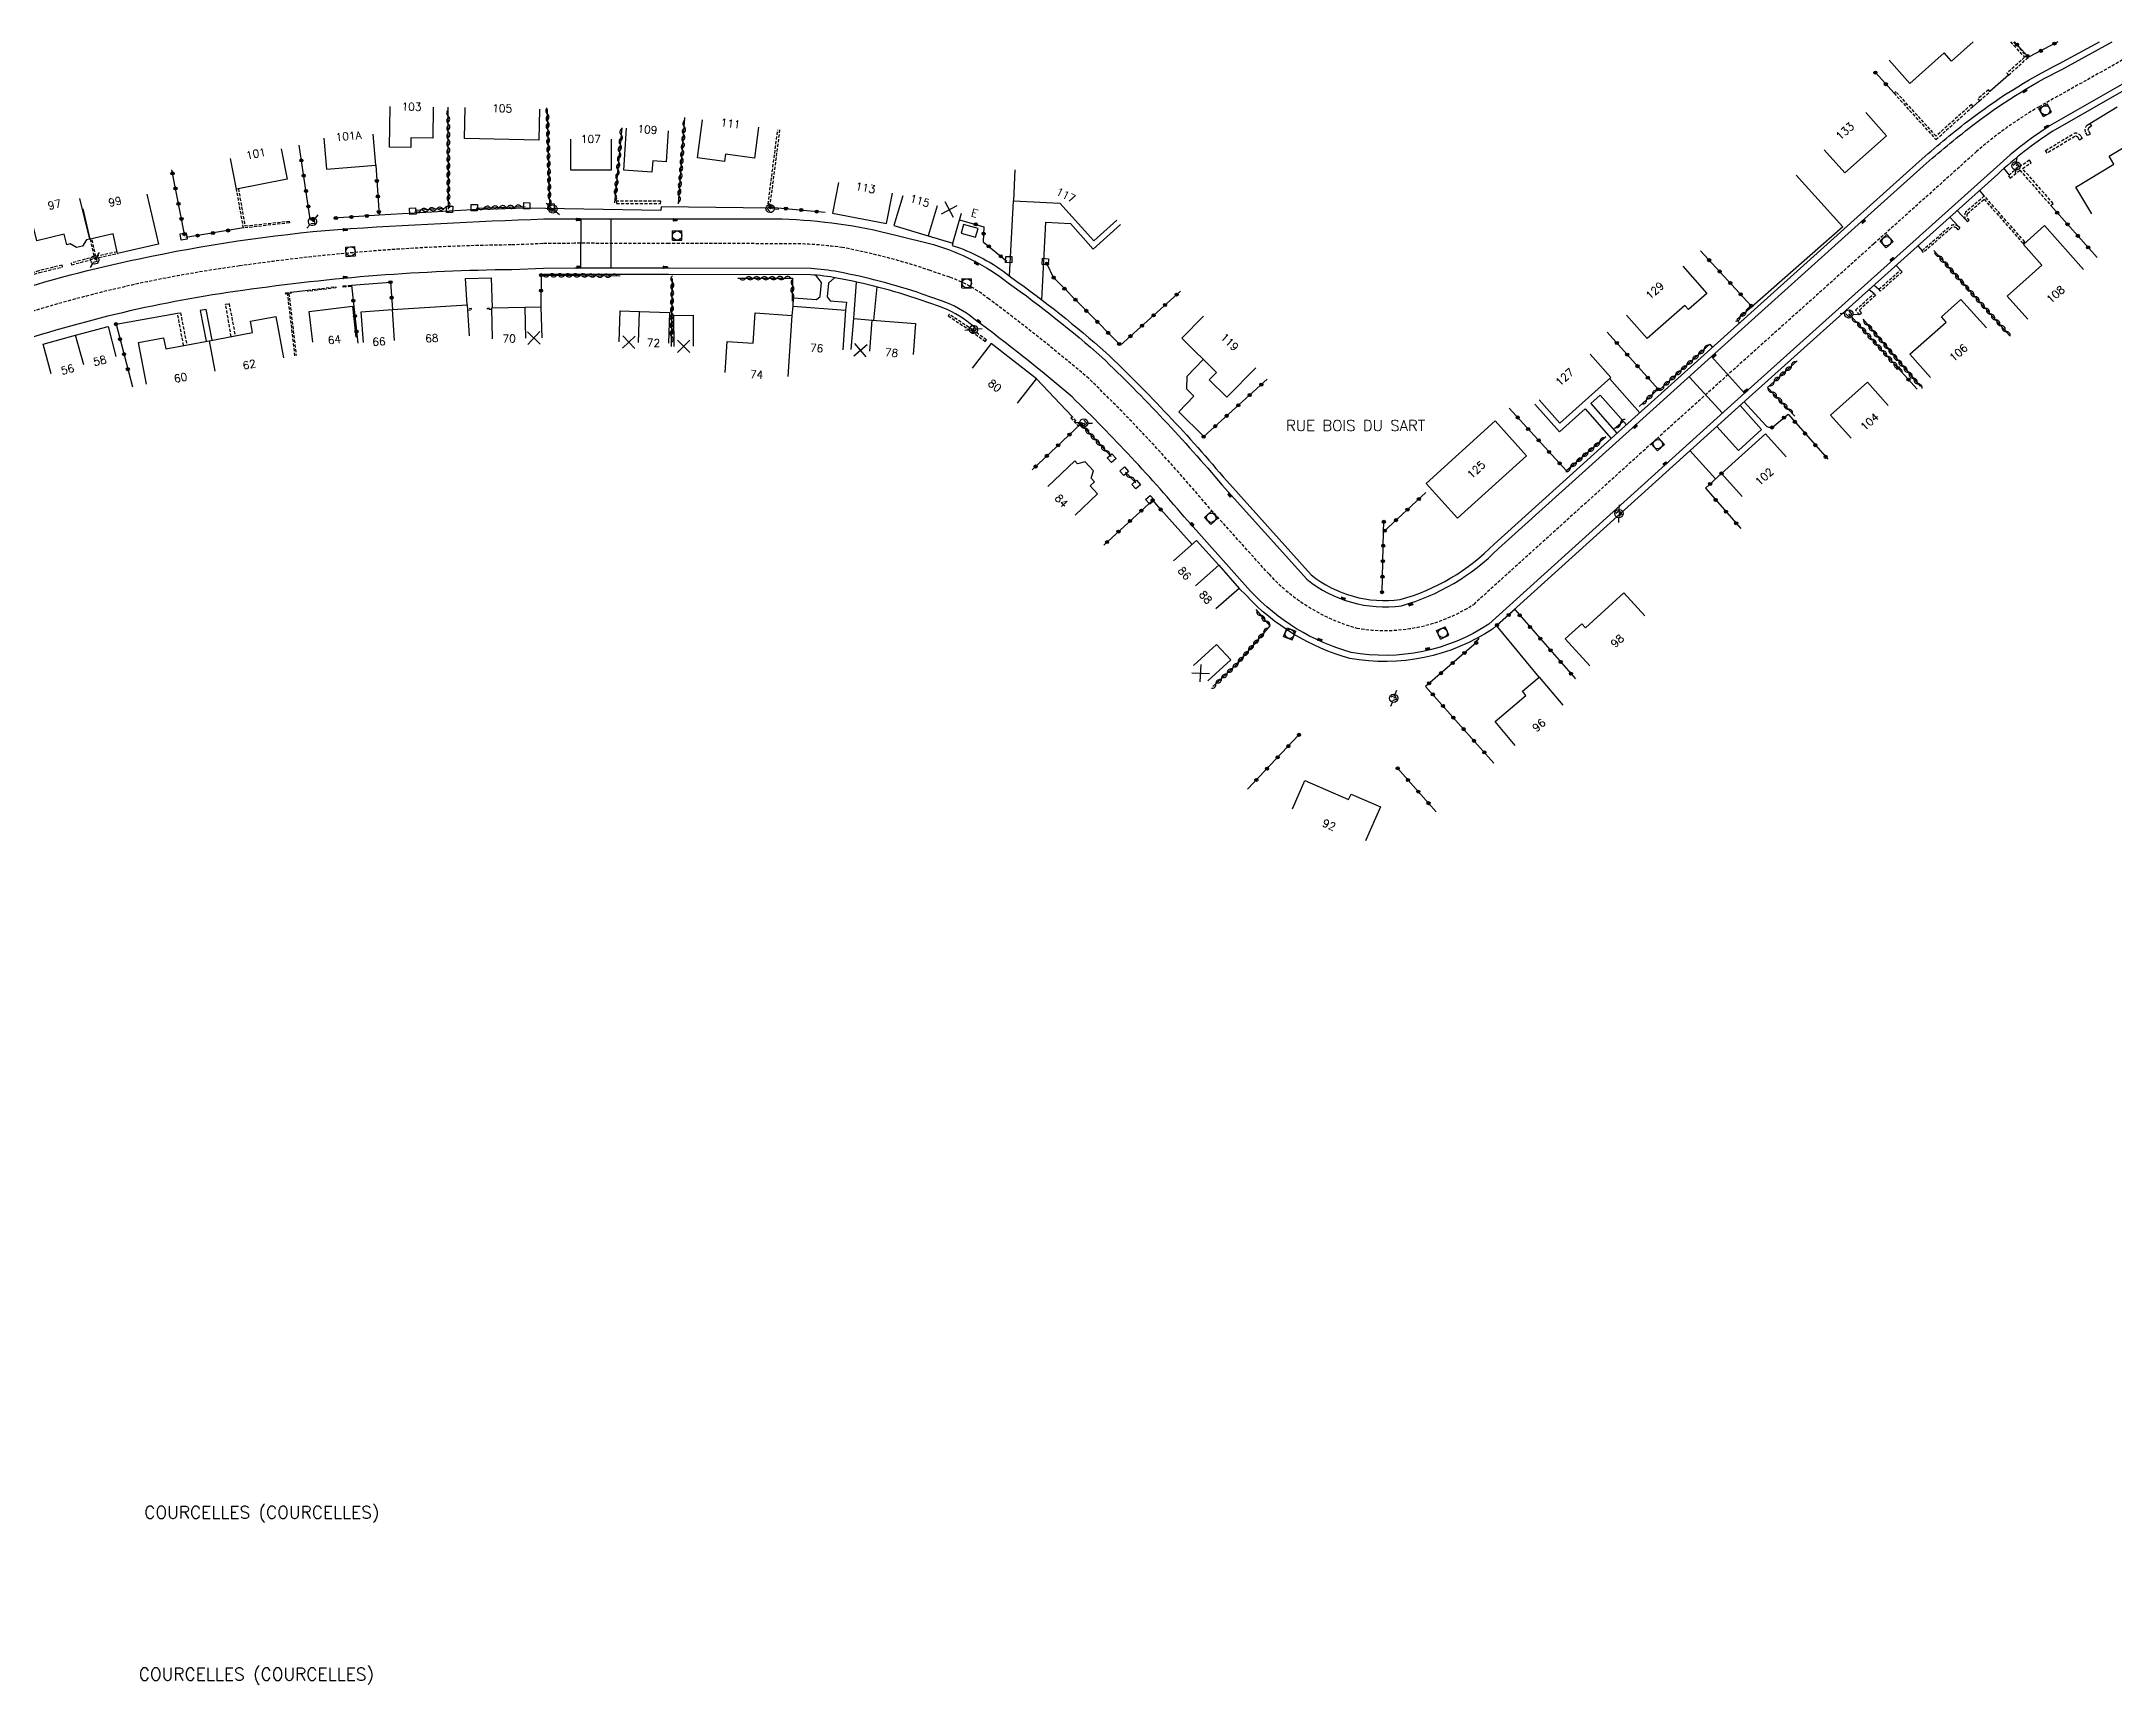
# Model space of a CAD drawing. Header units: millimetres. Extents: x 150999 to 152000, y 125999 to 127001.
# Drawn here: x 151497.7 to 151831.9, y 126735.2 to 127000.1 of the extents above; entities that cross this region are included whole.
import ezdxf
from ezdxf.enums import TextEntityAlignment as Align

# ---------------------------------------------------------------- set-up
doc = ezdxf.new("R2010")
doc.units = ezdxf.units.MM
doc.linetypes.add('DASHED', pattern=[0.75, 0.5, -0.25])
doc.layers.get('0').update_dxf_attribs({"linetype": 'CONTINUOUS'})
for name, color, linetype in [('W0001', 6, 'DASHED'), ('W0008', 7, 'CONTINUOUS'), ('W0100', 7, 'CONTINUOUS'), ('W0112', 1, 'DASHED'), ('W0310', 3, 'CONTINUOUS'), ('W0322', 7, 'CONTINUOUS'), ('W0330', 7, 'CONTINUOUS'), ('W0334', 7, 'CONTINUOUS'), ('W0400', 7, 'CONTINUOUS'), ('W0420', 7, 'CONTINUOUS'), ('W0471', 7, 'CONTINUOUS'), ('W0980', 7, 'CONTINUOUS'), ('W0984', 7, 'CONTINUOUS'), ('W0989', 7, 'CONTINUOUS'), ('W0991', 7, 'CONTINUOUS'), ('W1102', 7, 'CONTINUOUS')]:
    doc.layers.add(name, color=color, linetype=linetype)
doc.styles.get("Standard").update_dxf_attribs({"font": 'romans.shx', "width": 0.85})

# ---------------------------------------------------------------- blocks, each defined once
blk = doc.blocks.new('t310o')
at = {"color": 0, "linetype": 'Continuous'}
for centre, start, end in [((-0.5, 0.38), 216.8699, 323.1304), ((0.5, -0.37), 36.8699, 143.1303)]:
    blk.add_arc(centre, 0.625, start, end, dxfattribs=at)
blk = doc.blocks.new('t322o')
at = {"color": 0, "linetype": 'Continuous'}
for radius in [0.25, 0.15]:
    blk.add_circle((0, 0), radius, dxfattribs=at)
blk = doc.blocks.new('t991o')
at = {"color": 0, "linetype": 'Continuous'}
for p, q in [((-1, 1), (1, -1)), ((-1, -1), (1, 1))]:
    blk.add_line(p, q, dxfattribs=at)
blk = doc.blocks.new('T471')
for p, q in [((-0.333334, 0.333334), (-0.333334, -0.333334)), ((-0.333334, 0.333334), (0.333334, 0.333334)), ((-0.333334, 0), (0, 0)), ((0.500001, 0.500001), (1.000002, 1.000002)), ((-0.500001, -0.500001), (-1.000002, -1.000002)), ((-0.333334, -0.333334), (0.333334, -0.333334))]:
    blk.add_line(p, q)
blk.add_ellipse((0, 0), major_axis=(0.471405, 0.471405), ratio=1, start_param=5.4977871438, end_param=11.780972451)
blk = doc.blocks.new('t112o')
at = {"color": 0, "linetype": 'Continuous'}
for p, q in [((-0.5, 0.5), (0.5, 0.5)), ((-0.5, -0.5), (-0.5, 0.5)), ((0.5, 0.5), (0.5, -0.5)), ((0.5, -0.5), (-0.5, -0.5))]:
    blk.add_line(p, q, dxfattribs=at)
blk = doc.blocks.new('T420')
for p, q in [((0.75, 0.75), (-0.75, 0.75)), ((-0.75, 0.75), (-0.75, -0.75)), ((0.75, 0.75), (0.75, -0.75)), ((0.75, -0.75), (-0.75, -0.75))]:
    blk.add_line(p, q)
blk.add_ellipse((0, 0), major_axis=(-0.53, 0.53), ratio=1, start_param=3.926991, end_param=10.210176)
blk = doc.blocks.new('T400')
for p, q in [((-0.15, 0.3), (0.15, 0.3)), ((-0.15, -0.25), (-0.15, 0.3)), ((-0.15, 0.15), (0.15, 0.15)), ((-0.15, 0), (0.15, 0)), ((0.15, 0.3), (0.15, -0.25)), ((-0.15, -0.15), (0.15, -0.15)), ((-0.15, -0.25), (-0.15, -0.3)), ((-0.15, -0.3), (0.15, -0.3)), ((0.15, -0.3), (0.15, -0.25))]:
    blk.add_line(p, q)

msp = doc.modelspace()

# ---------------------------------------------------------------- linework, layer by layer
at = {"layer": 'W0001'}
msp.add_lwpolyline([(151838.43, 127000), (151819.73, 126989.54, 0.047517), (151809.66, 126982.32), (151793.1, 126967.44), (151769.6, 126946.37), (151756.21, 126934.31), (151728.58, 126909.32, -0.187767), (151709.72, 126905.49, -0.136894), (151695.59, 126914.17), (151685.5, 126925.4, 0.026006), (151666.54, 126945.71, 0.01681), (151650.48, 126958.52, 0.08415), (151644.12, 126962.05), (151640.97, 126963.13, 0.03589), (151626.86, 126966.84, 0.038972), (151617.11, 126967.45), (151598.84, 126967.51), (151583.66, 126967.52), (151578.52, 126967.47), (151573.45, 126967.26, 0.033685), (151529.63, 126963.87, 0.048568), (151490.51, 126954.69, 0.025029)], format="xyb", dxfattribs=at)
at = {"layer": 'W0008'}
for points in [[(151470.25, 126951.06, -0.053898), (151513.45, 126965.04, -0.031349), (151545.47, 126969.77, -0.007456), (151578.69, 126971.45), (151600.42, 126971.47), (151617.12, 126971.44, -0.054525), (151635.21, 126968.9), (151641.49, 126967.31, -0.094846), (151653.55, 126961.15, -0.026796), (151668.62, 126949.18, -0.027607), (151688.02, 126928.56), (151701.7, 126913.37, 0.206431), (151716.95, 126909.11, 0.131261), (151732.56, 126918.32), (151753.62, 126937.3), (151766.94, 126949.28), (151790.55, 126970.53), (151801.04, 126979.98, -0.01546), (151808.85, 126986.41, -0.048499), (151823.4, 126995.56), (151831.53, 127000)], [(151845.09, 127000), (151821.42, 126986.44, 0.04734), (151812.37, 126979.38), (151795.77, 126964.46), (151772.28, 126943.4), (151758.9, 126931.34), (151731.03, 126906.14, -0.192491), (151708.83, 126901.58, -0.138708), (151692.63, 126911.47), (151682.48, 126922.77, 0.025951), (151663.85, 126942.75, 0.016771), (151648.03, 126955.35, 0.084834), (151642.81, 126958.27), (151639.68, 126959.34, 0.03589), (151626.13, 126962.91, 0.032369), (151621.71, 126963.44), (151598.84, 126963.51), (151583.67, 126963.52), (151578.63, 126963.48), (151573.55, 126963.26, 0.033753), (151530.18, 126959.91, 0.048595), (151491.8, 126950.9, 0.024908)]]:
    msp.add_lwpolyline(points, format="xyb", dxfattribs=at)
at = {"layer": 'W0100'}
for points in [[(151809.09, 127000), (151805.62, 126996.89), (151804.41, 126998.24), (151798.91, 126993.3), (151795.56, 126997.02)], [(151560.86, 126989.49), (151560.8, 126984.49), (151557.27, 126984.53), (151557.25, 126982.97), (151553.82, 126983.02), (151553.9, 126989.57)], [(151577.98, 126989.15), (151577.88, 126984.15), (151565.9, 126984.4), (151566.01, 126989.4)], [(151613.32, 126986.23), (151612.67, 126981.27), (151607.97, 126981.89), (151607.82, 126980.72), (151603.45, 126981.29), (151604.26, 126987.43)], [(151791.79, 126988.59), (151795.13, 126984.87), (151788.41, 126978.86), (151785.08, 126982.58)], [(151589.53, 126984.32), (151589.53, 126979.32), (151583.04, 126979.32), (151583.04, 126984.32)], [(151598.76, 126985.63), (151598.43, 126980.64), (151596.24, 126980.79), (151596.12, 126979.01), (151591.59, 126979.31), (151592.04, 126986.08)], [(151828.24, 126972.28), (151825.64, 126976.56), (151831.78, 126980.29), (151831.01, 126981.55), (151835.48, 126984.27), (151838.85, 126978.73)], [(151536.34, 126982.76), (151537.3, 126977.85), (151529.15, 126976.27), (151528.2, 126981.18)], [(151626.2, 126977.31), (151625.24, 126972.4), (151633.95, 126970.71), (151634.91, 126975.62)], [(151654.64, 126979.35), (151654.39, 126974.36), (151661.85, 126973.99), (151667.33, 126967.91), (151671.04, 126971.25)], [(151503.84, 126974.76), (151505.47, 126968.21), (151504.98, 126968.09), (151504.35, 126967.05), (151503.35, 126966.83), (151502.32, 126967.43), (151501.8, 126967.3), (151501.38, 126969), (151496.97, 126967.91), (151495.77, 126972.76)], [(151514.72, 126975.43), (151516.57, 126967.38), (151509.97, 126965.87), (151509.27, 126969.05), (151505.55, 126968.19), (151504.43, 126973.07)], [(151636.54, 126975.2), (151635.1, 126970.41), (151640.64, 126968.75), (151644.62, 126967.57), (151646.04, 126972.37)], [(151817.9, 126955.28), (151814.57, 126959.02), (151820.17, 126964), (151817.19, 126967.35), (151820.59, 126970.37), (151826.89, 126963.28)], [(151762.3, 126963.85), (151766.15, 126959.42), (151763.2, 126956.85), (151762.63, 126957.5), (151756.53, 126952.18), (151753.24, 126955.95)], [(151541.47, 126951.58), (151540.88, 126956.55), (151547.83, 126957.37), (151548.41, 126952.4)], [(151549.61, 126951.51), (151549.27, 126956.5), (151554.28, 126956.84), (151566.34, 126957.61), (151566.66, 126952.62)], [(151570.4, 126952.12), (151570.31, 126957.12), (151575.69, 126957.22), (151578.2, 126957.3), (151578.35, 126952.3)], [(151590.86, 126951.64), (151591.01, 126956.64), (151594.11, 126956.55), (151598.93, 126956.39), (151598.77, 126951.4)], [(151607.92, 126946.71), (151608.25, 126951.69), (151612.42, 126951.42), (151612.74, 126956.29), (151618.75, 126955.89), (151618.86, 126957.38), (151627.33, 126956.72), (151626.91, 126950.34)], [(151802.23, 126945.89), (151798.91, 126949.63), (151804.75, 126954.81), (151803.97, 126955.68), (151807.13, 126958.49), (151811.23, 126953.88)], [(151499.29, 126946.47), (151497.96, 126951.29), (151503.2, 126952.74), (151508.44, 126954.11), (151509.71, 126949.28)], [(151514.62, 126944.8), (151513.33, 126951.51), (151517.39, 126952.29), (151517.74, 126950.49), (151524.72, 126951.82), (151531.74, 126953.17), (151531.4, 126954.95), (151535.47, 126955.73), (151536.75, 126949.04)], [(151599.69, 126950.91), (151599.66, 126955.91), (151602.76, 126955.92), (151602.78, 126950.92)], [(151628.26, 126950.4), (151628.66, 126955.38), (151631.64, 126955.15), (151638.63, 126954.58), (151638.23, 126949.6)], [(151685.05, 126955.77), (151681.53, 126952.21), (151687.13, 126946.68), (151685.97, 126945.51), (151688.78, 126942.73), (151693.45, 126947.46)], [(151655.03, 126941.73), (151658.11, 126945.67), (151650.82, 126951.36), (151647.75, 126947.42)], [(151747.34, 126949.63), (151750.68, 126945.91), (151742.48, 126938.55), (151739.14, 126942.27)], [(151789.43, 126936.09), (151786.1, 126939.82), (151792.04, 126945.13), (151795.37, 126941.4)], [(151771.88, 126926.72), (151768.53, 126930.44), (151775.61, 126936.82), (151778.96, 126933.11)], [(151664.33, 126923.7), (151667.96, 126927.14), (151666.74, 126928.43), (151667.44, 126929.1), (151666.9, 126929.66), (151667.3, 126930.85), (151665.98, 126932.3), (151664.7, 126931.99), (151664.27, 126932.44), (151659.94, 126928.33)], [(151680.18, 126916.32), (151683.92, 126919.64), (151687.48, 126915.63), (151690.76, 126911.9), (151687.01, 126908.59)], [(151747.3, 126899.4), (151743.33, 126903.77), (151746.01, 126906.21), (151746.62, 126905.54), (151752.81, 126911.17), (151756.17, 126907.47)], [(151683.44, 126899.49), (151687.13, 126902.86), (151689.42, 126900.36), (151685.73, 126896.98)], [(151735.25, 126886.6), (151732.03, 126890.42), (151737, 126894.63), (151736.43, 126895.31), (151739.13, 126897.58), (151742.93, 126893.09)], [(151699.37, 126876.35), (151701.38, 126880.93), (151708.42, 126877.85), (151708.82, 126878.75), (151713.57, 126876.67), (151711.17, 126871.19)]]:
    msp.add_lwpolyline(points, dxfattribs=at)
at = {"layer": 'W0100', "flags": 128}
msp.add_lwpolyline([(151543.22, 126984.47), (151543.64, 126979.48), (151551.61, 126980.14), (151551.2, 126985.13)], dxfattribs=at)
at = {"layer": 'W0100'}
for points in [[(151645.95, 126969.16), (151648.3, 126968.49), (151648.71, 126969.91), (151646.36, 126970.58)], [(151737.07, 126933.28), (151725.95, 126923.2), (151720.92, 126928.81), (151732.04, 126938.89)]]:
    msp.add_lwpolyline(points, close=True, dxfattribs=at)
at = {"layer": 'W0112'}
for points in [[(151815.12, 127000), (151817.39, 126997.5), (151814.53, 126994.92), (151814.8, 126994.63), (151817.95, 126997.47), (151815.66, 127000)], [(151616.7, 126985.8), (151615.15, 126973.82), (151614.85, 126973.84), (151616.4, 126985.82)], [(151529.45, 126976.33), (151530.52, 126970.32), (151537.65, 126971.1), (151537.68, 126970.8), (151530.28, 126969.99), (151529.15, 126976.27)], [(151505.55, 126968.19), (151506.19, 126965.34), (151506.19, 126965.34), (151502.5, 126964.34), (151502.58, 126964.05), (151506.26, 126965.05), (151509.97, 126965.87)], [(151509.9, 126966.16), (151506.48, 126965.4), (151505.85, 126968.26)], [(151528.29, 126952.51), (151527.4, 126957.69), (151527.95, 126957.8), (151528.94, 126952.63)], [(151538.58, 126949.39), (151537.4, 126959.38), (151537.08, 126959.34), (151537.05, 126959.54), (151537.96, 126959.66), (151537.99, 126959.46), (151537.6, 126959.41), (151538.77, 126949.42)], [(151520.63, 126951.04), (151519.63, 126956.26), (151520.12, 126956.33), (151521.14, 126951.14)]]:
    msp.add_lwpolyline(points, dxfattribs=at)
for points in [[(151796.34, 126991.71), (151803.09, 126984.25), (151809.08, 126989.59), (151808.81, 126989.89), (151803.12, 126984.81), (151796.64, 126991.97)], [(151810.1, 126990.48), (151811.81, 126991.98), (151811.55, 126992.28), (151809.83, 126990.79)], [(151817.03, 126979.6), (151818.46, 126980.48), (151818.2, 126980.9), (151816.35, 126979.76), (151814.77, 126978.41), (151815.08, 126978.04), (151816.61, 126979.33), (151821.63, 126973.6), (151822, 126973.92)], [(151597.53, 126974.31), (151590.42, 126974.34), (151590.41, 126973.94), (151597.52, 126973.91)], [(151492.98, 126961.33), (151497.37, 126962.81), (151501.11, 126963.71), (151501.04, 126964), (151497.28, 126963.1), (151492.88, 126961.61)], [(151540.63, 126959.97), (151545.15, 126960.53), (151545.17, 126960.33), (151540.66, 126959.78)], [(151547.65, 126960.55), (151546.34, 126960.46), (151546.33, 126960.66), (151547.64, 126960.75)], [(151797.64, 126962.9), (151794.17, 126959.82), (151793.91, 126960.12), (151797.37, 126963.2)], [(151790.78, 126956.01), (151790.15, 126956.76), (151793.08, 126959.41), (151793.35, 126959.12), (151790.71, 126956.72), (151791.09, 126956.27)], [(151643.89, 126955.82), (151647.65, 126953.31), (151649.86, 126951.71), (151650.04, 126951.95), (151647.83, 126953.56), (151644.05, 126956.07)], [(151665.02, 126938.32), (151663.84, 126939.61), (151663.62, 126939.4), (151664.8, 126938.11)]]:
    msp.add_lwpolyline(points, close=True, dxfattribs=at)
for points in [[(151828.16, 126986.4), (151827.77, 126986.16, 0.389328), (151827.68, 126985.58), (151827.94, 126985.14), (151827.52, 126984.89), (151827.26, 126985.32, -0.396128), (151827.49, 126986.57), (151827.91, 126986.82)], [(151820.78, 126982.47), (151825.24, 126985.18, -0.382715), (151826.43, 126984.81), (151826.67, 126984.39), (151826.25, 126984.14), (151826, 126984.56, 0.366122), (151825.46, 126984.74), (151821.03, 126982.05)], [(151817.41, 126967.77), (151810.89, 126975.15), (151807.88, 126972.55, 0.308427), (151807.93, 126971.29), (151808.2, 126971.01), (151808.47, 126971.27), (151808.22, 126971.53, -0.282595), (151808.17, 126972.31), (151810.85, 126974.63), (151817.13, 126967.52)], [(151800.86, 126966.33), (151805.34, 126970.28, -0.327505), (151806.71, 126970.23), (151806.95, 126969.95), (151806.67, 126969.71), (151806.45, 126969.96, 0.308599), (151805.56, 126969.99), (151801.1, 126966.05)]]:
    msp.add_lwpolyline(points, format="xyb", close=True, dxfattribs=at)
at = {"layer": 'W0112', "flags": 128}
for points in [[(151566.39, 126956.75), (151567.06, 126956.8), (151567.05, 126957), (151566.38, 126956.95)], [(151570.31, 126956.87), (151569.6, 126956.86), (151569.59, 126957.06), (151570.31, 126957.07)]]:
    msp.add_lwpolyline(points, dxfattribs=at)
at = {"layer": 'W0310'}
for points in [[(151563.34, 126973.03), (151563.28, 126989.46)], [(151579.65, 126973.38), (151579.26, 126989.12)], [(151600.41, 126973.87), (151601.43, 126987.8)], [(151591.27, 126986.13), (151590.1, 126974.05)], [(151567.81, 126973.18), (151575.68, 126973.47)], [(151562.62, 126973.15), (151557.93, 126972.79)], [(151802.74, 126966.36), (151814.97, 126952.68)], [(151578.27, 126962.38), (151590.98, 126962.3)], [(151599.28, 126950.9), (151599.41, 126961.83)], [(151609.99, 126961.89), (151618.8, 126961.91), (151618.73, 126958.17)], [(151773.43, 126957.29), (151770.99, 126955.2)], [(151797, 126947.41), (151789.28, 126955.92)], [(151791.29, 126955.31), (151800.59, 126944.43)], [(151766.66, 126951.25), (151758.64, 126944)], [(151780.72, 126948.58), (151775.96, 126944.29), (151780.35, 126939.68)], [(151758.31, 126943.99), (151755.28, 126941.24)], [(151670.13, 126933.16), (151665.25, 126938.4)], [(151751.3, 126937.68), (151752.63, 126938.79)], [(151749.87, 126936.32), (151743.54, 126930.84)], [(151674.14, 126928.93), (151672.47, 126930.62)], [(151693.44, 126908.48), (151695.72, 126905.86), (151690.28, 126899.58), (151686.56, 126896.07)]]:
    msp.add_lwpolyline(points, dxfattribs=at)
at = {"layer": 'W0322'}
for points in [[(151822.74, 127000), (151818.02, 126997.5), (151815.77, 127000)], [(151796.34, 126991.71), (151793.34, 126995.03)], [(151541.43, 126971.42), (151541.03, 126971.39), (151539.26, 126983.33)], [(151551.61, 126980.14), (151552.14, 126972.06), (151544.78, 126971.57)], [(151520.76, 126968.99), (151518.74, 126979.34)], [(151615.21, 126973.35), (151624.04, 126972.52)], [(151829.09, 126965.23), (151821.63, 126973.6)], [(151530.28, 126969.99), (151521.01, 126968.46)], [(151645.71, 126971.28), (151649.64, 126970.2), (151649.5, 126967.77), (151653.33, 126964.63)], [(151659.8, 126964.23), (151660.8, 126962.05), (151671.64, 126951.1), (151681.33, 126959.82)], [(151773.32, 126957.45), (151765.15, 126966.33)], [(151547.71, 126960.77), (151548.7, 126951.45)], [(151553.98, 126961.25), (151554.3, 126956.84)], [(151578.27, 126962.38), (151578.2, 126957.3)], [(151509.74, 126954.49), (151512.39, 126944.37)], [(151758.31, 126943.99), (151750.1, 126953.21)], [(151797, 126947.41), (151800.09, 126943.99)], [(151685.06, 126936.37), (151695.3, 126945.63)], [(151734.31, 126940.94), (151743.54, 126930.84)], [(151776.68, 126937.83), (151779.26, 126939.97), (151785.65, 126932.72)], [(151665.25, 126938.4), (151657.4, 126931.01)], [(151768.53, 126930.44), (151765.95, 126928.03), (151771.65, 126921.54)], [(151713.82, 126911.28), (151714.06, 126921.03), (151720.86, 126927.33)], [(151676.85, 126926.13), (151668.94, 126918.85)], [(151678.13, 126924.62), (151676.85, 126926.13)], [(151714.06, 126921.03), (151714.1, 126922.62)], [(151732.35, 126905.99), (151735.21, 126908.47), (151745.01, 126897.32)], [(151728.99, 126903.13), (151720.84, 126896.11), (151731.83, 126883.72)], [(151700.42, 126888.29), (151692.13, 126879.52)], [(151716.33, 126882.89), (151722.55, 126875.87)]]:
    msp.add_lwpolyline(points, dxfattribs=at)
at = {"layer": 'W0330'}
msp.add_lwpolyline([(151780.55, 126978.53), (151788.1, 126970.16), (151773.43, 126957.29)], dxfattribs=at)
at = {"layer": 'W0334'}
for points in [[(151644.62, 126967.57), (151644.52, 126967.19), (151645.69, 126966.77, -0.084568), (151654.14, 126961.95, -0.026791), (151669.3, 126949.92, -0.027608), (151688.77, 126929.21), (151702.39, 126914.1, 0.204424), (151716.75, 126910.09, 0.130969), (151731.87, 126919.04), (151752.95, 126938.05), (151766.27, 126950.02), (151789.88, 126971.27), (151800.38, 126980.72, -0.01547), (151808.23, 126987.2, -0.04845), (151822.93, 126996.44), (151829.45, 127000)], [(151847.1, 127000), (151821.93, 126985.58, 0.047294), (151813.05, 126978.65), (151796.44, 126963.72), (151772.95, 126942.66), (151759.56, 126930.6), (151731.64, 126905.35, -0.193512), (151708.6, 126900.61, -0.139098), (151691.89, 126910.8), (151690.76, 126911.9, 0.025937)], [(151647.83, 126953.56), (151648.15, 126954.02, 0.000755), (151647.42, 126954.56, 0.085043), (151642.48, 126957.33), (151639.36, 126958.4, 0.03589), (151625.94, 126961.92, 0.032172), (151621.68, 126962.44), (151598.84, 126962.51), (151583.68, 126962.52), (151578.65, 126962.48), (151578.27, 126962.46), (151578.27, 126962.38)], [(151776.68, 126937.83, -0.248391), (151775.68, 126938.13), (151772.21, 126941.99)]]:
    msp.add_lwpolyline(points, format="xyb", dxfattribs=at)
for points in [[(151814.8, 126994.63), (151811.81, 126991.98)], [(151810.1, 126990.48), (151809.08, 126989.59)], [(151827.91, 126986.82), (151832.29, 126989.51)], [(151814.05, 126979.57), (151814.91, 126978.53)], [(151615.21, 126973.35), (151615.21, 126973.19), (151597.59, 126973.41), (151597.56, 126972.79), (151575.85, 126973.16), (151567.18, 126972.93), (151552.14, 126972.06)], [(151653.76, 126962.26), (151654.39, 126974.36)], [(151810.89, 126975.15), (151810.15, 126976.04)], [(151584.68, 126963.52), (151584.7, 126971.45)], [(151589.51, 126971.46), (151589.51, 126963.52)], [(151658.99, 126958.39), (151659.64, 126970.91), (151663.6, 126970.69), (151667.27, 126966.6), (151671.67, 126970.56)], [(151806.71, 126970.23), (151805.33, 126971.71)], [(151806.53, 126972.79), (151807.93, 126971.29)], [(151800.19, 126967.09), (151800.86, 126966.33)], [(151797.37, 126963.2), (151796.67, 126963.93)], [(151537.96, 126959.66), (151540.63, 126959.97)], [(151547.71, 126960.77), (151553.98, 126961.25)], [(151566.34, 126957.61), (151566.07, 126961.86), (151570.18, 126961.95), (151570.36, 126957.12)], [(151618.86, 126957.38), (151618.96, 126958.72), (151622.66, 126958.46), (151623.23, 126958.94), (151623.47, 126961.22), (151622.52, 126962.38)], [(151625.6, 126961.99), (151624.59, 126961.12), (151624.35, 126958.87), (151624.84, 126958.26), (151627.5, 126958.06), (151627.33, 126956.72)], [(151628.66, 126955.38), (151629.11, 126961.27)], [(151631.91, 126955.12), (151632.4, 126960.48)], [(151793.08, 126959.41), (151792.32, 126960.03)], [(151793.13, 126960.75), (151793.91, 126960.12)], [(151525.22, 126951.92), (151524.28, 126956.85), (151523.29, 126956.7), (151524.24, 126951.73)], [(151509.74, 126954.49), (151519.63, 126956.26)], [(151766.66, 126951.25), (151767.07, 126950.74)], [(151684.96, 126948.82), (151682.34, 126946.05), (151682.27, 126944.07), (151683.48, 126942.87), (151681.06, 126940.35), (151685.06, 126936.37)], [(151772.25, 126943.37), (151766.91, 126949.25)], [(151663.84, 126939.61), (151658.11, 126945.67)], [(151755.36, 126940.21), (151750.5, 126945.74)], [(151768.67, 126940.15), (151763.31, 126946.01)], [(151738.42, 126941.62), (151742.43, 126937.16), (151746.54, 126940.82), (151750.75, 126936.06)], [(151753.19, 126938.26), (151748.98, 126943.05), (151747.46, 126941.69), (151751.68, 126936.9)], [(151767.77, 126937.99), (151771.25, 126934.13), (151775, 126937.49), (151771.52, 126941.37)], [(151763.45, 126934.1), (151767.57, 126929.54)], [(151683.2, 126919), (151678.13, 126924.62)], [(151729.27, 126903.92), (151729.42, 126903.74), (151728.88, 126903.28), (151728.99, 126903.13)], [(151739.13, 126897.58), (151732.27, 126905.92)]]:
    msp.add_lwpolyline(points, dxfattribs=at)
at = {"layer": 'W0334', "flags": 128}
msp.add_lwpolyline([(151770.99, 126955.2), (151771.45, 126954.68)], dxfattribs=at)
at = {"layer": 'W1102'}
for p, q in [((151642.08, 126973.54), (151640.64, 126968.75)), ((151554.62, 126951.85), (151554.28, 126956.84)), ((151575.78, 126952.22), (151575.69, 126957.22)), ((151593.96, 126951.55), (151594.11, 126956.55)), ((151618.1, 126946.03), (151618.75, 126955.89)), ((151631.24, 126950.16), (151631.64, 126955.15)), ((151504.53, 126947.92), (151503.2, 126952.74)), ((151683.74, 126912.31), (151687.48, 126915.63))]:
    msp.add_line(p, q, dxfattribs=at)
at = {"layer": 'W1102', "flags": 128}
msp.add_lwpolyline([(151524.72, 126951.82), (151525.67, 126946.91)], dxfattribs=at)

# ---------------------------------------------------------------- block references
at = {"layer": 'W0112'}
for p, rotation in [((151563.5, 126973), 179.011316273129), ((151567.48, 126973.27), 179.011316273129), ((151575.95, 126973.58), 179.011316273129), ((151579.86, 126973.42), 179.011316273129), ((151557.56, 126972.7), 184.326775060229), ((151520.64, 126968.62), 189.347964332014), ((151653.64, 126964.89), 357.7588712545739), ((151659.53, 126964.58), 356.1652308177107), ((151670.22, 126932.9), 131.797789285816), ((151672.25, 126930.78), 131.797789285816), ((151674.18, 126928.63), 131.797789285816), ((151676.41, 126926.18), 131.797789285816)]:
    msp.add_blockref('t112o', p, dxfattribs=dict(at, rotation=rotation))
at = {"layer": 'W0310'}
for p, rotation in [((151563.28, 126988.03), 90.21243551404775), ((151563.29, 126986.78), 90.21243551404775), ((151579.27, 126988.37), 91.45218210500407), ((151579.31, 126987.12), 91.45218210500407), ((151579.34, 126985.87), 91.45218210500407), ((151601.33, 126986.34), 85.7853106257563), ((151563.29, 126985.53), 90.21243551404775), ((151563.3, 126984.28), 90.21243551404775), ((151563.3, 126983.03), 90.21243551404775), ((151579.37, 126984.62), 91.45218210500407), ((151579.4, 126983.37), 91.45218210500407), ((151591.01, 126983.44), 264.458618735167), ((151591.16, 126985), 264.458618735167), ((151601.05, 126982.6), 85.7853106257563), ((151601.14, 126983.85), 85.7853106257563), ((151601.23, 126985.09), 85.7853106257563), ((151563.31, 126981.78), 90.21243551404775), ((151563.31, 126980.53), 90.21243551404775), ((151563.32, 126979.28), 90.21243551404775), ((151579.43, 126982.12), 91.45218210500407), ((151579.46, 126980.87), 91.45218210500407), ((151579.5, 126979.62), 91.45218210500407), ((151590.62, 126979.4), 264.458618735167), ((151590.74, 126980.64), 264.458618735167), ((151590.89, 126982.2), 264.458618735167), ((151600.87, 126980.11), 85.7853106257563), ((151600.96, 126981.35), 85.7853106257563), ((151563.32, 126978.03), 90.21243551404775), ((151563.32, 126976.78), 90.21243551404775), ((151579.53, 126978.37), 91.45218210500407), ((151579.56, 126977.13), 91.45218210500407), ((151579.59, 126975.88), 91.45218210500407), ((151590.35, 126976.6), 264.458618735167), ((151590.47, 126977.84), 264.458618735167), ((151600.59, 126976.37), 85.7853106257563), ((151600.68, 126977.61), 85.7853106257563), ((151600.77, 126978.86), 85.7853106257563), ((151560.13, 126972.96), 184.326775060229), ((151561.38, 126973.05), 184.326775060229), ((151562.62, 126973.15), 184.326775060229), ((151563.33, 126975.53), 90.21243551404775), ((151563.33, 126974.28), 90.21243551404775), ((151569.06, 126973.23), 2.07197553782685), ((151570.31, 126973.27), 2.07197553782685), ((151571.56, 126973.32), 2.07197553782685), ((151572.81, 126973.36), 2.07197553782685), ((151574.06, 126973.41), 2.07197553782685), ((151579.62, 126974.63), 91.45218210500407), ((151590.23, 126975.35), 264.458618735167), ((151600.5, 126975.12), 85.7853106257563), ((151558.88, 126972.86), 184.326775060229), ((151803.57, 126965.43), 311.7863662098879), ((151804.4, 126964.5), 311.7863662098879), ((151805.24, 126963.57), 311.7863662098879), ((151806.07, 126962.63), 311.7863662098879), ((151579.52, 126962.37), 359.626139137784), ((151580.77, 126962.36), 359.626139137784), ((151582.02, 126962.35), 359.626139137784), ((151583.27, 126962.35), 359.626139137784), ((151584.52, 126962.34), 359.626139137784), ((151585.77, 126962.33), 359.626139137784), ((151587.02, 126962.32), 359.626139137784), ((151588.27, 126962.31), 359.626139137784), ((151589.52, 126962.3), 359.626139137784), ((151599.39, 126960.03), 89.2786289774473), ((151599.41, 126961.28), 89.2786289774473), ((151611.24, 126961.89), 0.141016684603126), ((151612.49, 126961.9), 0.141016684603126), ((151613.74, 126961.9), 0.141016684603126), ((151614.99, 126961.9), 0.141016684603126), ((151616.24, 126961.91), 0.141016684603126), ((151617.49, 126961.91), 0.141016684603126), ((151618.75, 126959.48), 268.838572036315), ((151618.78, 126960.73), 268.838572036315), ((151806.9, 126961.7), 311.7863662098879), ((151807.74, 126960.77), 311.7863662098879), ((151808.57, 126959.84), 311.7863662098879), ((151599.34, 126956.28), 89.2786289774473), ((151599.36, 126957.53), 89.2786289774473), ((151599.38, 126958.78), 89.2786289774473), ((151772.48, 126956.47), 220.526065307442), ((151809.4, 126958.91), 311.7863662098879), ((151810.23, 126957.97), 311.7863662098879), ((151811.07, 126957.04), 311.7863662098879), ((151811.9, 126956.11), 311.7863662098879), ((151599.3, 126952.53), 89.2786289774473), ((151599.31, 126953.78), 89.2786289774473), ((151599.33, 126955.03), 89.2786289774473), ((151771.53, 126955.66), 220.526065307442), ((151790.28, 126954.82), 132.207417934392), ((151791.12, 126953.9), 132.207417934392), ((151791.96, 126952.97), 132.207417934392), ((151792.1, 126954.36), 310.516070714984), ((151792.91, 126953.41), 310.516070714984), ((151793.72, 126952.46), 310.516070714984), ((151812.73, 126955.18), 311.7863662098879), ((151813.57, 126954.25), 311.7863662098879), ((151814.4, 126953.31), 311.7863662098879), ((151764.81, 126949.57), 222.143694568102), ((151765.73, 126950.41), 222.143694568102), ((151792.8, 126952.04), 132.207417934392), ((151793.64, 126951.12), 132.207417934392), ((151794.48, 126950.19), 132.207417934392), ((151794.53, 126951.51), 310.516070714984), ((151795.32, 126949.27), 132.207417934392), ((151795.35, 126950.56), 310.516070714984), ((151796.16, 126949.61), 310.516070714984), ((151761.1, 126946.22), 222.143694568102), ((151762.03, 126947.06), 222.143694568102), ((151762.95, 126947.9), 222.143694568102), ((151763.88, 126948.74), 222.143694568102), ((151777.93, 126946.07), 222.006818473256), ((151778.86, 126946.91), 222.006818473256), ((151779.79, 126947.75), 222.006818473256), ((151796.16, 126948.34), 132.207417934392), ((151796.97, 126948.66), 310.516070714984), ((151797, 126947.41), 132.207417934392), ((151797.78, 126947.7), 310.516070714984), ((151798.6, 126946.75), 310.516070714984), ((151799.41, 126945.8), 310.516070714984), ((151757.38, 126943.15), 222.245115381599), ((151759.25, 126944.54), 222.143694568102), ((151760.17, 126945.38), 222.143694568102), ((151776.71, 126943.5), 313.598448854797), ((151777, 126945.24), 222.006818473256), ((151777.57, 126942.6), 313.598448854797), ((151800.22, 126944.85), 310.516070714984), ((151756.46, 126942.31), 222.245115381599), ((151778.44, 126941.69), 313.598448854797), ((151779.3, 126940.79), 313.598448854797), ((151665.87, 126937.73), 132.958205206063), ((151666.72, 126936.82), 132.958205206063), ((151667.57, 126935.9), 132.958205206063), ((151752.26, 126938.48), 39.7831615214638), ((151668.42, 126934.99), 132.958205206063), ((151669.28, 126934.07), 132.958205206063), ((151746.09, 126933.05), 220.867701171916), ((151747.03, 126933.87), 220.867701171916), ((151747.98, 126934.68), 220.867701171916), ((151748.93, 126935.5), 220.867701171916), ((151673.26, 126929.82), 134.650504683158), ((151744.2, 126931.41), 220.867701171916), ((151745.14, 126932.23), 220.867701171916), ((151694.26, 126907.53), 311.138468191337), ((151695.08, 126906.59), 311.138468191337), ((151693.09, 126902.82), 229.045114366567), ((151693.91, 126903.76), 229.045114366567), ((151694.73, 126904.71), 229.045114366567), ((151689.76, 126899.09), 223.422094458175), ((151690.63, 126899.99), 229.045114366567), ((151691.45, 126900.93), 229.045114366567), ((151692.27, 126901.87), 229.045114366567), ((151687.04, 126896.51), 223.422094458175), ((151687.94, 126897.37), 223.422094458175), ((151688.85, 126898.23), 223.422094458175)]:
    msp.add_blockref('t310o', p, dxfattribs=dict(at, rotation=rotation))
at = {"layer": 'W0322'}
for p, rotation in [((151822.21, 126999.72), 207.90133354797), ((151816.17, 126999.55), 132.028203547928), ((151817.85, 126997.7), 132.028203547928), ((151820, 126998.55), 207.90133354797), ((151793.34, 126995.03), 132.099309568772), ((151795.02, 126993.17), 132.099309568772), ((151539.62, 126980.88), 98.40838626404432), ((151518.84, 126978.8), 101.049103006962), ((151519.32, 126976.35), 101.049103006962), ((151539.99, 126978.41), 98.40838626404432), ((151551.78, 126977.57), 273.738571592858), ((151519.8, 126973.89), 101.049103006962), ((151540.36, 126975.94), 98.40838626404432), ((151540.72, 126973.46), 98.40838626404432), ((151551.94, 126975.08), 273.738571592858), ((151615.21, 126973.35), 354.575018064374), ((151617.7, 126973.12), 354.575018064374), ((151520.28, 126971.44), 101.049103006962), ((151541.43, 126971.42), 185.233425076117), ((151545.17, 126971.59), 183.847327249487), ((151547.67, 126971.76), 183.847327249487), ((151550.16, 126971.93), 183.847327249487), ((151552.1, 126972.58), 273.738571592858), ((151620.19, 126972.88), 354.575018064374), ((151622.68, 126972.64), 354.575018064374), ((151648.31, 126970.57), 344.6949100708511), ((151822.64, 126972.46), 131.73837532532), ((151824.31, 126970.59), 131.73837532532), ((151520.76, 126968.99), 101.049103006962), ((151522.88, 126968.77), 189.347964332014), ((151525.34, 126969.18), 189.347964332014), ((151527.81, 126969.58), 189.347964332014), ((151649.58, 126969.09), 266.7486693060329), ((151650.42, 126967.02), 320.621650005186), ((151825.97, 126968.73), 131.73837532532), ((151827.64, 126966.86), 131.73837532532), ((151652.35, 126965.44), 320.621650005186), ((151659.8, 126964.23), 294.614691167535), ((151766.55, 126964.81), 132.61162488438), ((151768.24, 126962.97), 132.61162488438), ((151553.98, 126961.25), 274.228265522805), ((151578.24, 126959.88), 269.210991552055), ((151578.27, 126962.38), 269.210991552055), ((151660.88, 126961.97), 314.711328254089), ((151662.63, 126960.2), 314.711328254089), ((151769.94, 126961.13), 132.61162488438), ((151547.97, 126958.28), 276.105647919691), ((151554.16, 126958.75), 274.228265522805), ((151664.39, 126958.42), 314.711328254089), ((151666.15, 126956.64), 314.711328254089), ((151678.84, 126957.59), 42.0243586325177), ((151680.7, 126959.26), 42.0243586325177), ((151771.63, 126959.29), 132.61162488438), ((151773.32, 126957.45), 132.61162488438), ((151509.74, 126954.49), 284.707690024565), ((151548.24, 126955.8), 276.105647919691), ((151548.5, 126953.31), 276.105647919691), ((151667.91, 126954.87), 314.711328254089), ((151669.67, 126953.09), 314.711328254089), ((151675.13, 126954.24), 42.0243586325177), ((151676.99, 126955.91), 42.0243586325177), ((151510.37, 126952.07), 284.707690024565), ((151511.01, 126949.65), 284.707690024565), ((151671.43, 126951.31), 314.711328254089), ((151673.27, 126952.56), 42.0243586325177), ((151751.66, 126951.46), 131.66461467616), ((151753.32, 126949.59), 131.66461467616), ((151511.64, 126947.24), 284.707690024565), ((151754.99, 126947.72), 131.66461467616), ((151797, 126947.41), 312.062680714531), ((151692.48, 126943.07), 42.0920121040504), ((151694.34, 126944.75), 42.0920121040504), ((151756.65, 126945.85), 131.66461467616), ((151758.31, 126943.99), 131.66461467616), ((151798.68, 126945.56), 312.062680714531), ((151688.77, 126939.72), 42.0920121040504), ((151690.63, 126941.4), 42.0920121040504), ((151663.43, 126936.69), 223.247919674743), ((151665.25, 126938.4), 223.247919674743), ((151685.06, 126936.37), 42.0920121040504), ((151686.92, 126938.05), 42.0920121040504), ((151735.69, 126939.44), 312.41283034781), ((151737.37, 126937.59), 312.41283034781), ((151776.68, 126937.83), 39.6147205250987), ((151778.6, 126939.42), 39.6147205250987), ((151780.35, 126938.74), 311.386791043252), ((151782, 126936.86), 311.386791043252), ((151659.78, 126933.26), 223.247919674743), ((151661.6, 126934.97), 223.247919674743), ((151739.06, 126935.75), 312.41283034781), ((151740.74, 126933.9), 312.41283034781), ((151783.65, 126934.99), 311.386791043252), ((151785.31, 126933.11), 311.386791043252), ((151657.96, 126931.55), 223.247919674743), ((151742.43, 126932.06), 312.41283034781), ((151768.53, 126930.44), 222.985124043199), ((151719.74, 126926.29), 42.7891016767882), ((151766.7, 126928.73), 222.985124043199), ((151767.6, 126926.15), 311.231358699133), ((151675.01, 126924.44), 222.604061961079), ((151676.85, 126926.13), 222.604061961079), ((151678.13, 126924.62), 130.127308007025), ((151716.07, 126922.9), 42.7891016767882), ((151717.91, 126924.6), 42.7891016767882), ((151769.25, 126924.27), 311.231358699133), ((151671.33, 126921.05), 222.604061961079), ((151673.17, 126922.75), 222.604061961079), ((151714.1, 126922.62), 88.6039935967178), ((151714.24, 126921.2), 42.7891016767882), ((151770.9, 126922.39), 311.231358699133), ((151669.49, 126919.36), 222.604061961079), ((151713.94, 126916.28), 88.6039935967178), ((151714, 126918.78), 88.6039935967178), ((151713.88, 126913.78), 88.6039935967178), ((151713.82, 126911.28), 88.6039935967178), ((151734.24, 126907.62), 40.89714902225109), ((151736.01, 126907.55), 311.298458945269), ((151728.99, 126903.13), 220.695579499914), ((151732.35, 126905.99), 40.89714902225109), ((151737.66, 126905.67), 311.298458945269), ((151739.31, 126903.8), 311.298458945269), ((151725.2, 126899.87), 220.695579499914), ((151727.1, 126901.5), 220.695579499914), ((151740.96, 126901.92), 311.298458945269), ((151742.61, 126900.04), 311.298458945269), ((151721.41, 126896.61), 220.695579499914), ((151723.31, 126898.24), 220.695579499914), ((151744.26, 126898.16), 311.298458945269), ((151721.99, 126894.81), 311.570766428482), ((151723.65, 126892.94), 311.570766428482), ((151725.31, 126891.07), 311.570766428482), ((151698.7, 126886.47), 226.6029104941139), ((151700.42, 126888.29), 226.6029104941139), ((151726.97, 126889.2), 311.570766428482), ((151728.63, 126887.33), 311.570766428482), ((151695.27, 126882.84), 226.6029104941139), ((151696.98, 126884.66), 226.6029104941139), ((151716.33, 126882.89), 311.517512216505), ((151730.29, 126885.46), 311.570766428482), ((151693.55, 126881.03), 226.6029104941139), ((151717.99, 126881.02), 311.517512216505), ((151719.65, 126879.15), 311.517512216505), ((151721.3, 126877.28), 311.517512216505)]:
    msp.add_blockref('t322o', p, dxfattribs=dict(at, rotation=rotation))
at = {"layer": 'W0400'}
for p, rotation in [((151817.42, 126992.1), 300.447290699588), ((151820.89, 126986.26), 300.447290699588), ((151584.23, 126971.37), 270.051156932374), ((151599.84, 126971.32), 269.827805134883), ((151791.4, 126971.07), 312.008291033226), ((151546.66, 126969.71), 273.014004186711), ((151584.3, 126963.68), 270.051156932374), ((151598.25, 126963.66), 269.827805134883), ((151648.41, 126964.31), 237.69947345898), ((151796.03, 126964.9), 312.008291033226), ((151546.66, 126962.02), 273.014004186711), ((151648.8, 126954.94), 232.5208769008561), ((151767.34, 126949.4), 311.887492551765), ((151772.48, 126943.74), 311.887492551765), ((151754.62, 126937.98), 311.952991241877), ((151759.43, 126932.01), 311.952991241877), ((151689.27, 126926.93), 222.017033471717), ((151683.18, 126922.19), 222.017033471717), ((151707.53, 126910.27), 250.750628724254), ((151718.43, 126909.31), 286.7397693056275), ((151703.75, 126903.6), 250.750628724254), ((151721.16, 126902.16), 283.4679712840164)]:
    msp.add_blockref('T400', p, dxfattribs=dict(at, rotation=rotation))
at = {"layer": 'W0420'}
for p, rotation in [((151820.73, 126988.96), 209.073446877715), ((151547.54, 126966.21), 182.984195825082), ((151600.19, 126968.76), 179.919040863572), ((151795.14, 126967.87), 221.931798925535), ((151646.86, 126961.07), 178.510955634507), ((151758.27, 126935.15), 222.011677788035), ((151686.26, 126923.28), 131.920780149071), ((151698.92, 126904.57), 158.559053003242), ((151723.6, 126904.72), 203.875312169771)]:
    msp.add_blockref('T420', p, dxfattribs=dict(at, rotation=rotation))
at = {"layer": 'W0471'}
for p, rotation in [((151816.02, 126980.01), 218.608960356656), ((151580.16, 126973.06), 94.66486996196062), ((151615.17, 126973.13), 311.517512216505), ((151541.41, 126971.03), 185.233425076117), ((151506.31, 126964.84), 192.544168200978), ((151789.06, 126956.14), 132.207417934392), ((151647.96, 126953.63), 142.520876900856), ((151665.73, 126938.57), 133.480803026202), ((151751.99, 126923.95), 222.011677788035), ((151715.68, 126894.19), 203.875312169771)]:
    msp.add_blockref('T471', p, dxfattribs=dict(at, rotation=rotation))
at = {"layer": 'W0991'}
for p, rotation in [((151644.06, 126972.95), 73.51733191127319), ((151577.07, 126952.26), 271.7283414059629), ((151592.41, 126951.59), 88.34717134917766), ((151601.23, 126950.91), 270.2589371339562), ((151629.75, 126950.28), 85.4252366349335), ((151684.58, 126898.24), 42.44271032190265)]:
    msp.add_blockref('t991o', p, dxfattribs=dict(at, rotation=rotation))

# ---------------------------------------------------------------- texts
at = {"layer": 'W0980'}
for p in [(151533.23, 126762.83), (151532.35, 126736.74)]:
    msp.add_text('COURCELLES (COURCELLES)', height=2, dxfattribs=at).set_placement(p, align=Align.MIDDLE)
at = {"layer": 'W0984'}
msp.add_text('E', height=1.25, rotation=344.2307, dxfattribs=at).set_placement((151648.14, 126972.38), align=Align.MIDDLE)
at = {"layer": 'W0989'}
msp.add_text('RUE BOIS DU SART', height=1.75, dxfattribs=at).set_placement((151709.56, 126938.15), align=Align.MIDDLE)
at = {"layer": 'W0991'}
for s, rotation, p in [('103', 359.3113, (151557.38, 126989.53)), ('105', 358.7895, (151571.99, 126989.27)), ('111', 352.4674, (151608.79, 126986.83)), ('133', 41.8224, (151788.43, 126985.59)), ('101A', 4.7324, (151547.21, 126984.8)), ('107', 359.9665, (151586.29, 126984.32)), ('109', 356.2118, (151595.4, 126985.86)), ('101', 11.0077, (151532.27, 126981.97)), ('113', 349.0241, (151630.55, 126976.47)), ('97', 13.9204, (151499.81, 126973.76)), ('99', 12.9512, (151509.57, 126974.25)), ('115', 343.3326, (151639.31, 126974.37)), ('117', 333.7204, (151662.84, 126975.3)), ('129', 41.0901, (151757.77, 126959.9)), ('108', 41.6402, (151822.39, 126959.28)), ('64', 6.7224, (151544.94, 126951.99)), ('66', 3.8845, (151552.11, 126951.68)), ('68', 3.6529, (151560.64, 126952.23)), ('70', 1.0245, (151573.09, 126952.17)), ('72', 358.1946, (151596.37, 126951.47)), ('76', 356.2139, (151622.67, 126950.62)), ('78', 355.417, (151634.74, 126949.88)), ('119', 315.318, (151689.25, 126951.61)), ('106', 41.6205, (151806.73, 126949.89)), ('56', 15.4222, (151501.91, 126947.19)), ('58', 14.7367, (151507.12, 126948.6)), ('60', 10.8418, (151520.14, 126945.86)), ('62', 10.8418, (151531.21, 126947.98)), ('74', 356.2139, (151613.01, 126946.37)), ('127', 41.9257, (151743.24, 126945.95)), ('80', 322.0194, (151651.39, 126944.57)), ('104', 41.8023, (151792.4, 126938.75)), ('125', 42.1915, (151728.99, 126931.04)), ('102', 42.0449, (151775.42, 126929.91)), ('84', 313.4808, (151662.14, 126926.02)), ('86', 311.6155, (151681.96, 126914.32)), ('88', 311.3341, (151685.37, 126910.45)), ('98', 42.2814, (151751.74, 126903.43)), ('96', 40.18, (151739.09, 126889.85)), ('92', 336.3708, (151705.27, 126873.77))]:
    msp.add_text(s, height=1.25, rotation=rotation, dxfattribs=at).set_placement(p, align=Align.MIDDLE)

doc.saveas('drawing.dxf')
